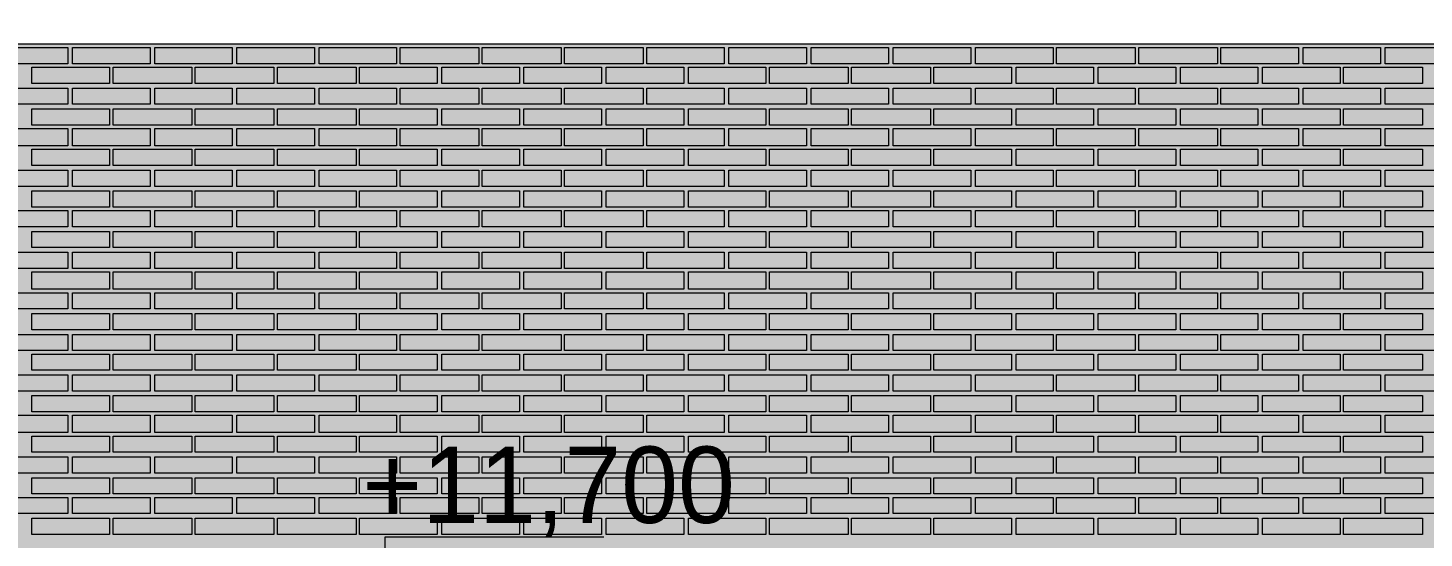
# Model space of a CAD drawing. Header units: millimetres. Extents: x -28928 to 100580, y -22867 to 36490.
# Drawn here: x 71995 to 77097, y 28282 to 30148 of the extents above; entities that cross this region are included whole.
import ezdxf

# ---------------------------------------------------------------- set-up
doc = ezdxf.new("R2010")
doc.units = ezdxf.units.MM
doc.layers.add('PDF _Геометрия', color=7, linetype='Continuous', true_color=0x8f8e8d)
doc.layers.add('PDF _Сплошная заливка', color=7, linetype='Continuous', true_color=0xffffff)
doc.layers.add('PDF _Текст', color=7, linetype='Continuous')

msp = doc.modelspace()

# ---------------------------------------------------------------- hatches: boundary and pattern name
at = {"layer": 'PDF _Сплошная заливка', "true_color": 0xdcd6cf, "transparency": 33554559}
msp.add_hatch(color=254, dxfattribs=at).paths.add_polyline_path([(64868.4, 16343.4), (64868.4, 19592.6), (66268.7, 19592.6), (66268.7, 16343.4), (82239.9, 16343.4), (82239.9, 30089.1), (52662.6, 30089.1), (52662.6, 16343.4), (62173.4, 16343.4), (62173.4, 19592.6), (64271.8, 19592.6), (64271.8, 16343.4)])

# ---------------------------------------------------------------- linework, layer by layer
at = {"layer": 'PDF _Геометрия', "color": 7, "lineweight": 9}
for points in [[(82320.3, 30089.1), (82320.3, 30207.6), (82320.3, 30089.1), (-21934.3, 30089.1), (-21934.3, 30207.6), (82320.3, 30207.6)], [(72839.1, 27986.4), (72014.1, 27986.4), (71189.1, 27986.4), (71168, 27986.4), (71168, 27935.7), (71189.1, 27935.7), (72014.1, 27935.7), (72813.7, 27935.7), (72813.7, 27889.1), (72014.1, 27889.1), (71168, 27889.1), (71168, 27935.7), (72014.1, 27935.7), (72839.1, 27935.7), (72864.5, 27935.7), (72864.5, 27986.4), (72839.1, 27986.4), (72995.7, 27986.4), (73300.3, 27986.4), (73300.3, 28286.8), (74099.9, 28286.8)]]:
    msp.add_lwpolyline(points, dxfattribs=at)
at = {"layer": 'PDF _Геометрия', "lineweight": 9}
for points in [[(72141.1, 30076.4), (72141.1, 30017.2), (71857.6, 30017.2), (71857.6, 30076.4)], [(72441.4, 30076.4), (72441.4, 30017.2), (72158, 30017.2), (72158, 30076.4)], [(72741.8, 30076.4), (72741.8, 30017.2), (72458.4, 30017.2), (72458.4, 30076.4)], [(73042.2, 30076.4), (73042.2, 30017.2), (72758.7, 30017.2), (72758.7, 30076.4)], [(73342.6, 30076.4), (73342.6, 30017.2), (73059.1, 30017.2), (73059.1, 30076.4)], [(73643, 30076.4), (73643, 30017.2), (73355.3, 30017.2), (73355.3, 30076.4)], [(73943.4, 30076.4), (73943.4, 30017.2), (73655.7, 30017.2), (73655.7, 30076.4)], [(74243.7, 30076.4), (74243.7, 30017.2), (73956.1, 30017.2), (73956.1, 30076.4)], [(74539.9, 30076.4), (74539.9, 30017.2), (74256.4, 30017.2), (74256.4, 30076.4)], [(74840.3, 30076.4), (74840.3, 30017.2), (74556.8, 30017.2), (74556.8, 30076.4)], [(75140.7, 30076.4), (75140.7, 30017.2), (74857.2, 30017.2), (74857.2, 30076.4)], [(75441.1, 30076.4), (75441.1, 30017.2), (75157.6, 30017.2), (75157.6, 30076.4)], [(75741.4, 30076.4), (75741.4, 30017.2), (75458, 30017.2), (75458, 30076.4)], [(76041.8, 30076.4), (76041.8, 30017.2), (75754.1, 30017.2), (75754.1, 30076.4)], [(76342.2, 30076.4), (76342.2, 30017.2), (76054.5, 30017.2), (76054.5, 30076.4)], [(76638.4, 30076.4), (76638.4, 30017.2), (76354.9, 30017.2), (76354.9, 30076.4)], [(76938.7, 30076.4), (76938.7, 30017.2), (76655.3, 30017.2), (76655.3, 30076.4)], [(77239.1, 30076.4), (77239.1, 30017.2), (76955.7, 30017.2), (76955.7, 30076.4)], [(72293.4, 29945.3), (72149.5, 29945.3), (72009.9, 29945.3), (72009.9, 30004.5), (72149.5, 30004.5), (72293.4, 30004.5)], [(72593.7, 29945.3), (72449.9, 29945.3), (72306.1, 29945.3), (72306.1, 30004.5), (72449.9, 30004.5), (72593.7, 30004.5)], [(72894.1, 29945.3), (72750.3, 29945.3), (72606.4, 29945.3), (72606.4, 30004.5), (72750.3, 30004.5), (72894.1, 30004.5)], [(73194.5, 29945.3), (73050.7, 29945.3), (72906.8, 29945.3), (72906.8, 30004.5), (73050.7, 30004.5), (73194.5, 30004.5)], [(73490.7, 29945.3), (73351.1, 29945.3), (73207.2, 29945.3), (73207.2, 30004.5), (73351.1, 30004.5), (73490.7, 30004.5)], [(73791.1, 29945.3), (73651.4, 29945.3), (73507.6, 29945.3), (73507.6, 30004.5), (73651.4, 30004.5), (73791.1, 30004.5)], [(74091.4, 29945.3), (73947.6, 29945.3), (73808, 29945.3), (73808, 30004.5), (73947.6, 30004.5), (74091.4, 30004.5)], [(74391.8, 29945.3), (74248, 29945.3), (74108.4, 29945.3), (74108.4, 30004.5), (74248, 30004.5), (74391.8, 30004.5)], [(74692.2, 29945.3), (74548.4, 29945.3), (74408.7, 29945.3), (74408.7, 30004.5), (74548.4, 30004.5), (74692.2, 30004.5)], [(74992.6, 29945.3), (74848.7, 29945.3), (74704.9, 29945.3), (74704.9, 30004.5), (74848.7, 30004.5), (74992.6, 30004.5)], [(75293, 29945.3), (75149.1, 29945.3), (75005.3, 29945.3), (75005.3, 30004.5), (75149.1, 30004.5), (75293, 30004.5)], [(75589.1, 29945.3), (75449.5, 29945.3), (75305.7, 29945.3), (75305.7, 30004.5), (75449.5, 30004.5), (75589.1, 30004.5)], [(75889.5, 29945.3), (75749.9, 29945.3), (75606.1, 29945.3), (75606.1, 30004.5), (75749.9, 30004.5), (75889.5, 30004.5)], [(76189.9, 29945.3), (76046.1, 29945.3), (75906.4, 29945.3), (75906.4, 30004.5), (76046.1, 30004.5), (76189.9, 30004.5)], [(76490.3, 29945.3), (76346.4, 29945.3), (76206.8, 29945.3), (76206.8, 30004.5), (76346.4, 30004.5), (76490.3, 30004.5)], [(76790.7, 29945.3), (76646.8, 29945.3), (76507.2, 29945.3), (76507.2, 30004.5), (76646.8, 30004.5), (76790.7, 30004.5)], [(77091.1, 29945.3), (76947.2, 29945.3), (76803.4, 29945.3), (76803.4, 30004.5), (76947.2, 30004.5), (77091.1, 30004.5)], [(72141.1, 29928.4), (72141.1, 29869.1), (71857.6, 29869.1), (71857.6, 29928.4)], [(72441.4, 29928.4), (72441.4, 29869.1), (72158, 29869.1), (72158, 29928.4)], [(72741.8, 29928.4), (72741.8, 29869.1), (72458.4, 29869.1), (72458.4, 29928.4)], [(73042.2, 29928.4), (73042.2, 29869.1), (72758.7, 29869.1), (72758.7, 29928.4)], [(73342.6, 29928.4), (73342.6, 29869.1), (73059.1, 29869.1), (73059.1, 29928.4)], [(73643, 29928.4), (73643, 29869.1), (73355.3, 29869.1), (73355.3, 29928.4)], [(73943.4, 29928.4), (73943.4, 29869.1), (73655.7, 29869.1), (73655.7, 29928.4)], [(74243.7, 29928.4), (74243.7, 29869.1), (73956.1, 29869.1), (73956.1, 29928.4)], [(74539.9, 29928.4), (74539.9, 29869.1), (74256.4, 29869.1), (74256.4, 29928.4)], [(74840.3, 29928.4), (74840.3, 29869.1), (74556.8, 29869.1), (74556.8, 29928.4)], [(75140.7, 29928.4), (75140.7, 29869.1), (74857.2, 29869.1), (74857.2, 29928.4)], [(75441.1, 29928.4), (75441.1, 29869.1), (75157.6, 29869.1), (75157.6, 29928.4)], [(75741.4, 29928.4), (75741.4, 29869.1), (75458, 29869.1), (75458, 29928.4)], [(76041.8, 29928.4), (76041.8, 29869.1), (75754.1, 29869.1), (75754.1, 29928.4)], [(76342.2, 29928.4), (76342.2, 29869.1), (76054.5, 29869.1), (76054.5, 29928.4)], [(76638.4, 29928.4), (76638.4, 29869.1), (76354.9, 29869.1), (76354.9, 29928.4)], [(76938.7, 29928.4), (76938.7, 29869.1), (76655.3, 29869.1), (76655.3, 29928.4)], [(77239.1, 29928.4), (77239.1, 29869.1), (76955.7, 29869.1), (76955.7, 29928.4)], [(72293.4, 29793), (72149.5, 29793), (72009.9, 29793), (72009.9, 29852.2), (72149.5, 29852.2), (72293.4, 29852.2)], [(72593.7, 29793), (72449.9, 29793), (72306.1, 29793), (72306.1, 29852.2), (72449.9, 29852.2), (72593.7, 29852.2)], [(72894.1, 29793), (72750.3, 29793), (72606.4, 29793), (72606.4, 29852.2), (72750.3, 29852.2), (72894.1, 29852.2)], [(73194.5, 29793), (73050.7, 29793), (72906.8, 29793), (72906.8, 29852.2), (73050.7, 29852.2), (73194.5, 29852.2)], [(73490.7, 29793), (73351.1, 29793), (73207.2, 29793), (73207.2, 29852.2), (73351.1, 29852.2), (73490.7, 29852.2)], [(73791.1, 29793), (73651.4, 29793), (73507.6, 29793), (73507.6, 29852.2), (73651.4, 29852.2), (73791.1, 29852.2)], [(74091.4, 29793), (73947.6, 29793), (73808, 29793), (73808, 29852.2), (73947.6, 29852.2), (74091.4, 29852.2)], [(74391.8, 29793), (74248, 29793), (74108.4, 29793), (74108.4, 29852.2), (74248, 29852.2), (74391.8, 29852.2)], [(74692.2, 29793), (74548.4, 29793), (74408.7, 29793), (74408.7, 29852.2), (74548.4, 29852.2), (74692.2, 29852.2)], [(74992.6, 29793), (74848.7, 29793), (74704.9, 29793), (74704.9, 29852.2), (74848.7, 29852.2), (74992.6, 29852.2)], [(75293, 29793), (75149.1, 29793), (75005.3, 29793), (75005.3, 29852.2), (75149.1, 29852.2), (75293, 29852.2)], [(75589.1, 29793), (75449.5, 29793), (75305.7, 29793), (75305.7, 29852.2), (75449.5, 29852.2), (75589.1, 29852.2)], [(75889.5, 29793), (75749.9, 29793), (75606.1, 29793), (75606.1, 29852.2), (75749.9, 29852.2), (75889.5, 29852.2)], [(76189.9, 29793), (76046.1, 29793), (75906.4, 29793), (75906.4, 29852.2), (76046.1, 29852.2), (76189.9, 29852.2)], [(76490.3, 29793), (76346.4, 29793), (76206.8, 29793), (76206.8, 29852.2), (76346.4, 29852.2), (76490.3, 29852.2)], [(76790.7, 29793), (76646.8, 29793), (76507.2, 29793), (76507.2, 29852.2), (76646.8, 29852.2), (76790.7, 29852.2)], [(77091.1, 29793), (76947.2, 29793), (76803.4, 29793), (76803.4, 29852.2), (76947.2, 29852.2), (77091.1, 29852.2)], [(72141.1, 29780.3), (72141.1, 29716.8), (71857.6, 29716.8), (71857.6, 29780.3)], [(72441.4, 29780.3), (72441.4, 29716.8), (72158, 29716.8), (72158, 29780.3)], [(72741.8, 29780.3), (72741.8, 29716.8), (72458.4, 29716.8), (72458.4, 29780.3)], [(73042.2, 29780.3), (73042.2, 29716.8), (72758.7, 29716.8), (72758.7, 29780.3)], [(73342.6, 29780.3), (73342.6, 29716.8), (73059.1, 29716.8), (73059.1, 29780.3)], [(73643, 29780.3), (73643, 29716.8), (73355.3, 29716.8), (73355.3, 29780.3)], [(73943.4, 29780.3), (73943.4, 29716.8), (73655.7, 29716.8), (73655.7, 29780.3)], [(74243.7, 29780.3), (74243.7, 29716.8), (73956.1, 29716.8), (73956.1, 29780.3)], [(74539.9, 29780.3), (74539.9, 29716.8), (74256.4, 29716.8), (74256.4, 29780.3)], [(74840.3, 29780.3), (74840.3, 29716.8), (74556.8, 29716.8), (74556.8, 29780.3)], [(75140.7, 29780.3), (75140.7, 29716.8), (74857.2, 29716.8), (74857.2, 29780.3)], [(75441.1, 29780.3), (75441.1, 29716.8), (75157.6, 29716.8), (75157.6, 29780.3)], [(75741.4, 29780.3), (75741.4, 29716.8), (75458, 29716.8), (75458, 29780.3)], [(76041.8, 29780.3), (76041.8, 29716.8), (75754.1, 29716.8), (75754.1, 29780.3)], [(76342.2, 29780.3), (76342.2, 29716.8), (76054.5, 29716.8), (76054.5, 29780.3)], [(76638.4, 29780.3), (76638.4, 29716.8), (76354.9, 29716.8), (76354.9, 29780.3)], [(76938.7, 29780.3), (76938.7, 29716.8), (76655.3, 29716.8), (76655.3, 29780.3)], [(77239.1, 29780.3), (77239.1, 29716.8), (76955.7, 29716.8), (76955.7, 29780.3)], [(72293.4, 29644.9), (72149.5, 29644.9), (72009.9, 29644.9), (72009.9, 29704.1), (72149.5, 29704.1), (72293.4, 29704.1)], [(72593.7, 29644.9), (72449.9, 29644.9), (72306.1, 29644.9), (72306.1, 29704.1), (72449.9, 29704.1), (72593.7, 29704.1)], [(72894.1, 29644.9), (72750.3, 29644.9), (72606.4, 29644.9), (72606.4, 29704.1), (72750.3, 29704.1), (72894.1, 29704.1)], [(73194.5, 29644.9), (73050.7, 29644.9), (72906.8, 29644.9), (72906.8, 29704.1), (73050.7, 29704.1), (73194.5, 29704.1)], [(73490.7, 29644.9), (73351.1, 29644.9), (73207.2, 29644.9), (73207.2, 29704.1), (73351.1, 29704.1), (73490.7, 29704.1)], [(73791.1, 29644.9), (73651.4, 29644.9), (73507.6, 29644.9), (73507.6, 29704.1), (73651.4, 29704.1), (73791.1, 29704.1)], [(74091.4, 29644.9), (73947.6, 29644.9), (73808, 29644.9), (73808, 29704.1), (73947.6, 29704.1), (74091.4, 29704.1)], [(74391.8, 29644.9), (74248, 29644.9), (74108.4, 29644.9), (74108.4, 29704.1), (74248, 29704.1), (74391.8, 29704.1)], [(74692.2, 29644.9), (74548.4, 29644.9), (74408.7, 29644.9), (74408.7, 29704.1), (74548.4, 29704.1), (74692.2, 29704.1)], [(74992.6, 29644.9), (74848.7, 29644.9), (74704.9, 29644.9), (74704.9, 29704.1), (74848.7, 29704.1), (74992.6, 29704.1)], [(75293, 29644.9), (75149.1, 29644.9), (75005.3, 29644.9), (75005.3, 29704.1), (75149.1, 29704.1), (75293, 29704.1)], [(75589.1, 29644.9), (75449.5, 29644.9), (75305.7, 29644.9), (75305.7, 29704.1), (75449.5, 29704.1), (75589.1, 29704.1)], [(75889.5, 29644.9), (75749.9, 29644.9), (75606.1, 29644.9), (75606.1, 29704.1), (75749.9, 29704.1), (75889.5, 29704.1)], [(76189.9, 29644.9), (76046.1, 29644.9), (75906.4, 29644.9), (75906.4, 29704.1), (76046.1, 29704.1), (76189.9, 29704.1)], [(76490.3, 29644.9), (76346.4, 29644.9), (76206.8, 29644.9), (76206.8, 29704.1), (76346.4, 29704.1), (76490.3, 29704.1)], [(76790.7, 29644.9), (76646.8, 29644.9), (76507.2, 29644.9), (76507.2, 29704.1), (76646.8, 29704.1), (76790.7, 29704.1)], [(77091.1, 29644.9), (76947.2, 29644.9), (76803.4, 29644.9), (76803.4, 29704.1), (76947.2, 29704.1), (77091.1, 29704.1)], [(72141.1, 29628), (72141.1, 29568.7), (71857.6, 29568.7), (71857.6, 29628)], [(72441.4, 29628), (72441.4, 29568.7), (72158, 29568.7), (72158, 29628)], [(72741.8, 29628), (72741.8, 29568.7), (72458.4, 29568.7), (72458.4, 29628)], [(73042.2, 29628), (73042.2, 29568.7), (72758.7, 29568.7), (72758.7, 29628)], [(73342.6, 29628), (73342.6, 29568.7), (73059.1, 29568.7), (73059.1, 29628)], [(73643, 29628), (73643, 29568.7), (73355.3, 29568.7), (73355.3, 29628)], [(73943.4, 29628), (73943.4, 29568.7), (73655.7, 29568.7), (73655.7, 29628)], [(74243.7, 29628), (74243.7, 29568.7), (73956.1, 29568.7), (73956.1, 29628)], [(74539.9, 29628), (74539.9, 29568.7), (74256.4, 29568.7), (74256.4, 29628)], [(74840.3, 29628), (74840.3, 29568.7), (74556.8, 29568.7), (74556.8, 29628)], [(75140.7, 29628), (75140.7, 29568.7), (74857.2, 29568.7), (74857.2, 29628)], [(75441.1, 29628), (75441.1, 29568.7), (75157.6, 29568.7), (75157.6, 29628)], [(75741.4, 29628), (75741.4, 29568.7), (75458, 29568.7), (75458, 29628)], [(76041.8, 29628), (76041.8, 29568.7), (75754.1, 29568.7), (75754.1, 29628)], [(76342.2, 29628), (76342.2, 29568.7), (76054.5, 29568.7), (76054.5, 29628)], [(76638.4, 29628), (76638.4, 29568.7), (76354.9, 29568.7), (76354.9, 29628)], [(76938.7, 29628), (76938.7, 29568.7), (76655.3, 29568.7), (76655.3, 29628)], [(77239.1, 29628), (77239.1, 29568.7), (76955.7, 29568.7), (76955.7, 29628)], [(72293.4, 29492.6), (72149.5, 29492.6), (72009.9, 29492.6), (72009.9, 29551.8), (72149.5, 29551.8), (72293.4, 29551.8)], [(72593.7, 29492.6), (72449.9, 29492.6), (72306.1, 29492.6), (72306.1, 29551.8), (72449.9, 29551.8), (72593.7, 29551.8)], [(72894.1, 29492.6), (72750.3, 29492.6), (72606.4, 29492.6), (72606.4, 29551.8), (72750.3, 29551.8), (72894.1, 29551.8)], [(73194.5, 29492.6), (73050.7, 29492.6), (72906.8, 29492.6), (72906.8, 29551.8), (73050.7, 29551.8), (73194.5, 29551.8)], [(73490.7, 29492.6), (73351.1, 29492.6), (73207.2, 29492.6), (73207.2, 29551.8), (73351.1, 29551.8), (73490.7, 29551.8)], [(73791.1, 29492.6), (73651.4, 29492.6), (73507.6, 29492.6), (73507.6, 29551.8), (73651.4, 29551.8), (73791.1, 29551.8)], [(74091.4, 29492.6), (73947.6, 29492.6), (73808, 29492.6), (73808, 29551.8), (73947.6, 29551.8), (74091.4, 29551.8)], [(74391.8, 29492.6), (74248, 29492.6), (74108.4, 29492.6), (74108.4, 29551.8), (74248, 29551.8), (74391.8, 29551.8)], [(74692.2, 29492.6), (74548.4, 29492.6), (74408.7, 29492.6), (74408.7, 29551.8), (74548.4, 29551.8), (74692.2, 29551.8)], [(74992.6, 29492.6), (74848.7, 29492.6), (74704.9, 29492.6), (74704.9, 29551.8), (74848.7, 29551.8), (74992.6, 29551.8)], [(75293, 29492.6), (75149.1, 29492.6), (75005.3, 29492.6), (75005.3, 29551.8), (75149.1, 29551.8), (75293, 29551.8)], [(75589.1, 29492.6), (75449.5, 29492.6), (75305.7, 29492.6), (75305.7, 29551.8), (75449.5, 29551.8), (75589.1, 29551.8)], [(75889.5, 29492.6), (75749.9, 29492.6), (75606.1, 29492.6), (75606.1, 29551.8), (75749.9, 29551.8), (75889.5, 29551.8)], [(76189.9, 29492.6), (76046.1, 29492.6), (75906.4, 29492.6), (75906.4, 29551.8), (76046.1, 29551.8), (76189.9, 29551.8)], [(76490.3, 29492.6), (76346.4, 29492.6), (76206.8, 29492.6), (76206.8, 29551.8), (76346.4, 29551.8), (76490.3, 29551.8)], [(76790.7, 29492.6), (76646.8, 29492.6), (76507.2, 29492.6), (76507.2, 29551.8), (76646.8, 29551.8), (76790.7, 29551.8)], [(77091.1, 29492.6), (76947.2, 29492.6), (76803.4, 29492.6), (76803.4, 29551.8), (76947.2, 29551.8), (77091.1, 29551.8)], [(72141.1, 29479.9), (72141.1, 29420.7), (71857.6, 29420.7), (71857.6, 29479.9)], [(72441.4, 29479.9), (72441.4, 29420.7), (72158, 29420.7), (72158, 29479.9)], [(72741.8, 29479.9), (72741.8, 29420.7), (72458.4, 29420.7), (72458.4, 29479.9)], [(73042.2, 29479.9), (73042.2, 29420.7), (72758.7, 29420.7), (72758.7, 29479.9)], [(73342.6, 29479.9), (73342.6, 29420.7), (73059.1, 29420.7), (73059.1, 29479.9)], [(73643, 29479.9), (73643, 29420.7), (73355.3, 29420.7), (73355.3, 29479.9)], [(73943.4, 29479.9), (73943.4, 29420.7), (73655.7, 29420.7), (73655.7, 29479.9)], [(74243.7, 29479.9), (74243.7, 29420.7), (73956.1, 29420.7), (73956.1, 29479.9)], [(74539.9, 29479.9), (74539.9, 29420.7), (74256.4, 29420.7), (74256.4, 29479.9)], [(74840.3, 29479.9), (74840.3, 29420.7), (74556.8, 29420.7), (74556.8, 29479.9)], [(75140.7, 29479.9), (75140.7, 29420.7), (74857.2, 29420.7), (74857.2, 29479.9)], [(75441.1, 29479.9), (75441.1, 29420.7), (75157.6, 29420.7), (75157.6, 29479.9)], [(75741.4, 29479.9), (75741.4, 29420.7), (75458, 29420.7), (75458, 29479.9)], [(76041.8, 29479.9), (76041.8, 29420.7), (75754.1, 29420.7), (75754.1, 29479.9)], [(76342.2, 29479.9), (76342.2, 29420.7), (76054.5, 29420.7), (76054.5, 29479.9)], [(76638.4, 29479.9), (76638.4, 29420.7), (76354.9, 29420.7), (76354.9, 29479.9)], [(76938.7, 29479.9), (76938.7, 29420.7), (76655.3, 29420.7), (76655.3, 29479.9)], [(77239.1, 29479.9), (77239.1, 29420.7), (76955.7, 29420.7), (76955.7, 29479.9)], [(72293.4, 29344.5), (72149.5, 29344.5), (72009.9, 29344.5), (72009.9, 29403.7), (72149.5, 29403.7), (72293.4, 29403.7)], [(72593.7, 29344.5), (72449.9, 29344.5), (72306.1, 29344.5), (72306.1, 29403.7), (72449.9, 29403.7), (72593.7, 29403.7)], [(72894.1, 29344.5), (72750.3, 29344.5), (72606.4, 29344.5), (72606.4, 29403.7), (72750.3, 29403.7), (72894.1, 29403.7)], [(73194.5, 29344.5), (73050.7, 29344.5), (72906.8, 29344.5), (72906.8, 29403.7), (73050.7, 29403.7), (73194.5, 29403.7)], [(73490.7, 29344.5), (73351.1, 29344.5), (73207.2, 29344.5), (73207.2, 29403.7), (73351.1, 29403.7), (73490.7, 29403.7)], [(73791.1, 29344.5), (73651.4, 29344.5), (73507.6, 29344.5), (73507.6, 29403.7), (73651.4, 29403.7), (73791.1, 29403.7)], [(74091.4, 29344.5), (73947.6, 29344.5), (73808, 29344.5), (73808, 29403.7), (73947.6, 29403.7), (74091.4, 29403.7)], [(74391.8, 29344.5), (74248, 29344.5), (74108.4, 29344.5), (74108.4, 29403.7), (74248, 29403.7), (74391.8, 29403.7)], [(74692.2, 29344.5), (74548.4, 29344.5), (74408.7, 29344.5), (74408.7, 29403.7), (74548.4, 29403.7), (74692.2, 29403.7)], [(74992.6, 29344.5), (74848.7, 29344.5), (74704.9, 29344.5), (74704.9, 29403.7), (74848.7, 29403.7), (74992.6, 29403.7)], [(75293, 29344.5), (75149.1, 29344.5), (75005.3, 29344.5), (75005.3, 29403.7), (75149.1, 29403.7), (75293, 29403.7)], [(75589.1, 29344.5), (75449.5, 29344.5), (75305.7, 29344.5), (75305.7, 29403.7), (75449.5, 29403.7), (75589.1, 29403.7)], [(75889.5, 29344.5), (75749.9, 29344.5), (75606.1, 29344.5), (75606.1, 29403.7), (75749.9, 29403.7), (75889.5, 29403.7)], [(76189.9, 29344.5), (76046.1, 29344.5), (75906.4, 29344.5), (75906.4, 29403.7), (76046.1, 29403.7), (76189.9, 29403.7)], [(76490.3, 29344.5), (76346.4, 29344.5), (76206.8, 29344.5), (76206.8, 29403.7), (76346.4, 29403.7), (76490.3, 29403.7)], [(76790.7, 29344.5), (76646.8, 29344.5), (76507.2, 29344.5), (76507.2, 29403.7), (76646.8, 29403.7), (76790.7, 29403.7)], [(77091.1, 29344.5), (76947.2, 29344.5), (76803.4, 29344.5), (76803.4, 29403.7), (76947.2, 29403.7), (77091.1, 29403.7)], [(72141.1, 29327.6), (72141.1, 29268.4), (71857.6, 29268.4), (71857.6, 29327.6)], [(72441.4, 29327.6), (72441.4, 29268.4), (72158, 29268.4), (72158, 29327.6)], [(72741.8, 29327.6), (72741.8, 29268.4), (72458.4, 29268.4), (72458.4, 29327.6)], [(73042.2, 29327.6), (73042.2, 29268.4), (72758.7, 29268.4), (72758.7, 29327.6)], [(73342.6, 29327.6), (73342.6, 29268.4), (73059.1, 29268.4), (73059.1, 29327.6)], [(73643, 29327.6), (73643, 29268.4), (73355.3, 29268.4), (73355.3, 29327.6)], [(73943.4, 29327.6), (73943.4, 29268.4), (73655.7, 29268.4), (73655.7, 29327.6)], [(74243.7, 29327.6), (74243.7, 29268.4), (73956.1, 29268.4), (73956.1, 29327.6)], [(74539.9, 29327.6), (74539.9, 29268.4), (74256.4, 29268.4), (74256.4, 29327.6)], [(74840.3, 29327.6), (74840.3, 29268.4), (74556.8, 29268.4), (74556.8, 29327.6)], [(75140.7, 29327.6), (75140.7, 29268.4), (74857.2, 29268.4), (74857.2, 29327.6)], [(75441.1, 29327.6), (75441.1, 29268.4), (75157.6, 29268.4), (75157.6, 29327.6)], [(75741.4, 29327.6), (75741.4, 29268.4), (75458, 29268.4), (75458, 29327.6)], [(76041.8, 29327.6), (76041.8, 29268.4), (75754.1, 29268.4), (75754.1, 29327.6)], [(76342.2, 29327.6), (76342.2, 29268.4), (76054.5, 29268.4), (76054.5, 29327.6)], [(76638.4, 29327.6), (76638.4, 29268.4), (76354.9, 29268.4), (76354.9, 29327.6)], [(76938.7, 29327.6), (76938.7, 29268.4), (76655.3, 29268.4), (76655.3, 29327.6)], [(77239.1, 29327.6), (77239.1, 29268.4), (76955.7, 29268.4), (76955.7, 29327.6)], [(72293.4, 29192.2), (72149.5, 29192.2), (72009.9, 29192.2), (72009.9, 29255.7), (72149.5, 29255.7), (72293.4, 29255.7)], [(72593.7, 29192.2), (72449.9, 29192.2), (72306.1, 29192.2), (72306.1, 29255.7), (72449.9, 29255.7), (72593.7, 29255.7)], [(72894.1, 29192.2), (72750.3, 29192.2), (72606.4, 29192.2), (72606.4, 29255.7), (72750.3, 29255.7), (72894.1, 29255.7)], [(73194.5, 29192.2), (73050.7, 29192.2), (72906.8, 29192.2), (72906.8, 29255.7), (73050.7, 29255.7), (73194.5, 29255.7)], [(73490.7, 29192.2), (73351.1, 29192.2), (73207.2, 29192.2), (73207.2, 29255.7), (73351.1, 29255.7), (73490.7, 29255.7)], [(73791.1, 29192.2), (73651.4, 29192.2), (73507.6, 29192.2), (73507.6, 29255.7), (73651.4, 29255.7), (73791.1, 29255.7)], [(74091.4, 29192.2), (73947.6, 29192.2), (73808, 29192.2), (73808, 29255.7), (73947.6, 29255.7), (74091.4, 29255.7)], [(74391.8, 29192.2), (74248, 29192.2), (74108.4, 29192.2), (74108.4, 29255.7), (74248, 29255.7), (74391.8, 29255.7)], [(74692.2, 29192.2), (74548.4, 29192.2), (74408.7, 29192.2), (74408.7, 29255.7), (74548.4, 29255.7), (74692.2, 29255.7)], [(74992.6, 29192.2), (74848.7, 29192.2), (74704.9, 29192.2), (74704.9, 29255.7), (74848.7, 29255.7), (74992.6, 29255.7)], [(75293, 29192.2), (75149.1, 29192.2), (75005.3, 29192.2), (75005.3, 29255.7), (75149.1, 29255.7), (75293, 29255.7)], [(75589.1, 29192.2), (75449.5, 29192.2), (75305.7, 29192.2), (75305.7, 29255.7), (75449.5, 29255.7), (75589.1, 29255.7)], [(75889.5, 29192.2), (75749.9, 29192.2), (75606.1, 29192.2), (75606.1, 29255.7), (75749.9, 29255.7), (75889.5, 29255.7)], [(76189.9, 29192.2), (76046.1, 29192.2), (75906.4, 29192.2), (75906.4, 29255.7), (76046.1, 29255.7), (76189.9, 29255.7)], [(76490.3, 29192.2), (76346.4, 29192.2), (76206.8, 29192.2), (76206.8, 29255.7), (76346.4, 29255.7), (76490.3, 29255.7)], [(76790.7, 29192.2), (76646.8, 29192.2), (76507.2, 29192.2), (76507.2, 29255.7), (76646.8, 29255.7), (76790.7, 29255.7)], [(77091.1, 29192.2), (76947.2, 29192.2), (76803.4, 29192.2), (76803.4, 29255.7), (76947.2, 29255.7), (77091.1, 29255.7)], [(72141.1, 29179.5), (72141.1, 29120.3), (71857.6, 29120.3), (71857.6, 29179.5)], [(72441.4, 29179.5), (72441.4, 29120.3), (72158, 29120.3), (72158, 29179.5)], [(72741.8, 29179.5), (72741.8, 29120.3), (72458.4, 29120.3), (72458.4, 29179.5)], [(73042.2, 29179.5), (73042.2, 29120.3), (72758.7, 29120.3), (72758.7, 29179.5)], [(73342.6, 29179.5), (73342.6, 29120.3), (73059.1, 29120.3), (73059.1, 29179.5)], [(73643, 29179.5), (73643, 29120.3), (73355.3, 29120.3), (73355.3, 29179.5)], [(73943.4, 29179.5), (73943.4, 29120.3), (73655.7, 29120.3), (73655.7, 29179.5)], [(74243.7, 29179.5), (74243.7, 29120.3), (73956.1, 29120.3), (73956.1, 29179.5)], [(74539.9, 29179.5), (74539.9, 29120.3), (74256.4, 29120.3), (74256.4, 29179.5)], [(74840.3, 29179.5), (74840.3, 29120.3), (74556.8, 29120.3), (74556.8, 29179.5)], [(75140.7, 29179.5), (75140.7, 29120.3), (74857.2, 29120.3), (74857.2, 29179.5)], [(75441.1, 29179.5), (75441.1, 29120.3), (75157.6, 29120.3), (75157.6, 29179.5)], [(75741.4, 29179.5), (75741.4, 29120.3), (75458, 29120.3), (75458, 29179.5)], [(76041.8, 29179.5), (76041.8, 29120.3), (75754.1, 29120.3), (75754.1, 29179.5)], [(76342.2, 29179.5), (76342.2, 29120.3), (76054.5, 29120.3), (76054.5, 29179.5)], [(76638.4, 29179.5), (76638.4, 29120.3), (76354.9, 29120.3), (76354.9, 29179.5)], [(76938.7, 29179.5), (76938.7, 29120.3), (76655.3, 29120.3), (76655.3, 29179.5)], [(77239.1, 29179.5), (77239.1, 29120.3), (76955.7, 29120.3), (76955.7, 29179.5)], [(72293.4, 29044.1), (72149.5, 29044.1), (72009.9, 29044.1), (72009.9, 29103.4), (72149.5, 29103.4), (72293.4, 29103.4)], [(72593.7, 29044.1), (72449.9, 29044.1), (72306.1, 29044.1), (72306.1, 29103.4), (72449.9, 29103.4), (72593.7, 29103.4)], [(72894.1, 29044.1), (72750.3, 29044.1), (72606.4, 29044.1), (72606.4, 29103.4), (72750.3, 29103.4), (72894.1, 29103.4)], [(73194.5, 29044.1), (73050.7, 29044.1), (72906.8, 29044.1), (72906.8, 29103.4), (73050.7, 29103.4), (73194.5, 29103.4)], [(73490.7, 29044.1), (73351.1, 29044.1), (73207.2, 29044.1), (73207.2, 29103.4), (73351.1, 29103.4), (73490.7, 29103.4)], [(73791.1, 29044.1), (73651.4, 29044.1), (73507.6, 29044.1), (73507.6, 29103.4), (73651.4, 29103.4), (73791.1, 29103.4)], [(74091.4, 29044.1), (73947.6, 29044.1), (73808, 29044.1), (73808, 29103.4), (73947.6, 29103.4), (74091.4, 29103.4)], [(74391.8, 29044.1), (74248, 29044.1), (74108.4, 29044.1), (74108.4, 29103.4), (74248, 29103.4), (74391.8, 29103.4)], [(74692.2, 29044.1), (74548.4, 29044.1), (74408.7, 29044.1), (74408.7, 29103.4), (74548.4, 29103.4), (74692.2, 29103.4)], [(74992.6, 29044.1), (74848.7, 29044.1), (74704.9, 29044.1), (74704.9, 29103.4), (74848.7, 29103.4), (74992.6, 29103.4)], [(75293, 29044.1), (75149.1, 29044.1), (75005.3, 29044.1), (75005.3, 29103.4), (75149.1, 29103.4), (75293, 29103.4)], [(75589.1, 29044.1), (75449.5, 29044.1), (75305.7, 29044.1), (75305.7, 29103.4), (75449.5, 29103.4), (75589.1, 29103.4)], [(75889.5, 29044.1), (75749.9, 29044.1), (75606.1, 29044.1), (75606.1, 29103.4), (75749.9, 29103.4), (75889.5, 29103.4)], [(76189.9, 29044.1), (76046.1, 29044.1), (75906.4, 29044.1), (75906.4, 29103.4), (76046.1, 29103.4), (76189.9, 29103.4)], [(76490.3, 29044.1), (76346.4, 29044.1), (76206.8, 29044.1), (76206.8, 29103.4), (76346.4, 29103.4), (76490.3, 29103.4)], [(76790.7, 29044.1), (76646.8, 29044.1), (76507.2, 29044.1), (76507.2, 29103.4), (76646.8, 29103.4), (76790.7, 29103.4)], [(77091.1, 29044.1), (76947.2, 29044.1), (76803.4, 29044.1), (76803.4, 29103.4), (76947.2, 29103.4), (77091.1, 29103.4)], [(72141.1, 29027.2), (72141.1, 28968), (71857.6, 28968), (71857.6, 29027.2)], [(72441.4, 29027.2), (72441.4, 28968), (72158, 28968), (72158, 29027.2)], [(72741.8, 29027.2), (72741.8, 28968), (72458.4, 28968), (72458.4, 29027.2)], [(73042.2, 29027.2), (73042.2, 28968), (72758.7, 28968), (72758.7, 29027.2)], [(73342.6, 29027.2), (73342.6, 28968), (73059.1, 28968), (73059.1, 29027.2)], [(73643, 29027.2), (73643, 28968), (73355.3, 28968), (73355.3, 29027.2)], [(73943.4, 29027.2), (73943.4, 28968), (73655.7, 28968), (73655.7, 29027.2)], [(74243.7, 29027.2), (74243.7, 28968), (73956.1, 28968), (73956.1, 29027.2)], [(74539.9, 29027.2), (74539.9, 28968), (74256.4, 28968), (74256.4, 29027.2)], [(74840.3, 29027.2), (74840.3, 28968), (74556.8, 28968), (74556.8, 29027.2)], [(75140.7, 29027.2), (75140.7, 28968), (74857.2, 28968), (74857.2, 29027.2)], [(75441.1, 29027.2), (75441.1, 28968), (75157.6, 28968), (75157.6, 29027.2)], [(75741.4, 29027.2), (75741.4, 28968), (75458, 28968), (75458, 29027.2)], [(76041.8, 29027.2), (76041.8, 28968), (75754.1, 28968), (75754.1, 29027.2)], [(76342.2, 29027.2), (76342.2, 28968), (76054.5, 28968), (76054.5, 29027.2)], [(76638.4, 29027.2), (76638.4, 28968), (76354.9, 28968), (76354.9, 29027.2)], [(76938.7, 29027.2), (76938.7, 28968), (76655.3, 28968), (76655.3, 29027.2)], [(77239.1, 29027.2), (77239.1, 28968), (76955.7, 28968), (76955.7, 29027.2)], [(72293.4, 28896), (72149.5, 28896), (72009.9, 28896), (72009.9, 28955.3), (72149.5, 28955.3), (72293.4, 28955.3)], [(72593.7, 28896), (72449.9, 28896), (72306.1, 28896), (72306.1, 28955.3), (72449.9, 28955.3), (72593.7, 28955.3)], [(72894.1, 28896), (72750.3, 28896), (72606.4, 28896), (72606.4, 28955.3), (72750.3, 28955.3), (72894.1, 28955.3)], [(73194.5, 28896), (73050.7, 28896), (72906.8, 28896), (72906.8, 28955.3), (73050.7, 28955.3), (73194.5, 28955.3)], [(73490.7, 28896), (73351.1, 28896), (73207.2, 28896), (73207.2, 28955.3), (73351.1, 28955.3), (73490.7, 28955.3)], [(73791.1, 28896), (73651.4, 28896), (73507.6, 28896), (73507.6, 28955.3), (73651.4, 28955.3), (73791.1, 28955.3)], [(74091.4, 28896), (73947.6, 28896), (73808, 28896), (73808, 28955.3), (73947.6, 28955.3), (74091.4, 28955.3)], [(74391.8, 28896), (74248, 28896), (74108.4, 28896), (74108.4, 28955.3), (74248, 28955.3), (74391.8, 28955.3)], [(74692.2, 28896), (74548.4, 28896), (74408.7, 28896), (74408.7, 28955.3), (74548.4, 28955.3), (74692.2, 28955.3)], [(74992.6, 28896), (74848.7, 28896), (74704.9, 28896), (74704.9, 28955.3), (74848.7, 28955.3), (74992.6, 28955.3)], [(75293, 28896), (75149.1, 28896), (75005.3, 28896), (75005.3, 28955.3), (75149.1, 28955.3), (75293, 28955.3)], [(75589.1, 28896), (75449.5, 28896), (75305.7, 28896), (75305.7, 28955.3), (75449.5, 28955.3), (75589.1, 28955.3)], [(75889.5, 28896), (75749.9, 28896), (75606.1, 28896), (75606.1, 28955.3), (75749.9, 28955.3), (75889.5, 28955.3)], [(76189.9, 28896), (76046.1, 28896), (75906.4, 28896), (75906.4, 28955.3), (76046.1, 28955.3), (76189.9, 28955.3)], [(76490.3, 28896), (76346.4, 28896), (76206.8, 28896), (76206.8, 28955.3), (76346.4, 28955.3), (76490.3, 28955.3)], [(76790.7, 28896), (76646.8, 28896), (76507.2, 28896), (76507.2, 28955.3), (76646.8, 28955.3), (76790.7, 28955.3)], [(77091.1, 28896), (76947.2, 28896), (76803.4, 28896), (76803.4, 28955.3), (76947.2, 28955.3), (77091.1, 28955.3)], [(72141.1, 28879.1), (72141.1, 28819.9), (71857.6, 28819.9), (71857.6, 28879.1)], [(72441.4, 28879.1), (72441.4, 28819.9), (72158, 28819.9), (72158, 28879.1)], [(72741.8, 28879.1), (72741.8, 28819.9), (72458.4, 28819.9), (72458.4, 28879.1)], [(73042.2, 28879.1), (73042.2, 28819.9), (72758.7, 28819.9), (72758.7, 28879.1)], [(73342.6, 28879.1), (73342.6, 28819.9), (73059.1, 28819.9), (73059.1, 28879.1)], [(73643, 28879.1), (73643, 28819.9), (73355.3, 28819.9), (73355.3, 28879.1)], [(73943.4, 28879.1), (73943.4, 28819.9), (73655.7, 28819.9), (73655.7, 28879.1)], [(74243.7, 28879.1), (74243.7, 28819.9), (73956.1, 28819.9), (73956.1, 28879.1)], [(74539.9, 28879.1), (74539.9, 28819.9), (74256.4, 28819.9), (74256.4, 28879.1)], [(74840.3, 28879.1), (74840.3, 28819.9), (74556.8, 28819.9), (74556.8, 28879.1)], [(75140.7, 28879.1), (75140.7, 28819.9), (74857.2, 28819.9), (74857.2, 28879.1)], [(75441.1, 28879.1), (75441.1, 28819.9), (75157.6, 28819.9), (75157.6, 28879.1)], [(75741.4, 28879.1), (75741.4, 28819.9), (75458, 28819.9), (75458, 28879.1)], [(76041.8, 28879.1), (76041.8, 28819.9), (75754.1, 28819.9), (75754.1, 28879.1)], [(76342.2, 28879.1), (76342.2, 28819.9), (76054.5, 28819.9), (76054.5, 28879.1)], [(76638.4, 28879.1), (76638.4, 28819.9), (76354.9, 28819.9), (76354.9, 28879.1)], [(76938.7, 28879.1), (76938.7, 28819.9), (76655.3, 28819.9), (76655.3, 28879.1)], [(77239.1, 28879.1), (77239.1, 28819.9), (76955.7, 28819.9), (76955.7, 28879.1)], [(72293.4, 28743.7), (72149.5, 28743.7), (72009.9, 28743.7), (72009.9, 28803), (72149.5, 28803), (72293.4, 28803)], [(72593.7, 28743.7), (72449.9, 28743.7), (72306.1, 28743.7), (72306.1, 28803), (72449.9, 28803), (72593.7, 28803)], [(72894.1, 28743.7), (72750.3, 28743.7), (72606.4, 28743.7), (72606.4, 28803), (72750.3, 28803), (72894.1, 28803)], [(73194.5, 28743.7), (73050.7, 28743.7), (72906.8, 28743.7), (72906.8, 28803), (73050.7, 28803), (73194.5, 28803)], [(73490.7, 28743.7), (73351.1, 28743.7), (73207.2, 28743.7), (73207.2, 28803), (73351.1, 28803), (73490.7, 28803)], [(73791.1, 28743.7), (73651.4, 28743.7), (73507.6, 28743.7), (73507.6, 28803), (73651.4, 28803), (73791.1, 28803)], [(74091.4, 28743.7), (73947.6, 28743.7), (73808, 28743.7), (73808, 28803), (73947.6, 28803), (74091.4, 28803)], [(74391.8, 28743.7), (74248, 28743.7), (74108.4, 28743.7), (74108.4, 28803), (74248, 28803), (74391.8, 28803)], [(74692.2, 28743.7), (74548.4, 28743.7), (74408.7, 28743.7), (74408.7, 28803), (74548.4, 28803), (74692.2, 28803)], [(74992.6, 28743.7), (74848.7, 28743.7), (74704.9, 28743.7), (74704.9, 28803), (74848.7, 28803), (74992.6, 28803)], [(75293, 28743.7), (75149.1, 28743.7), (75005.3, 28743.7), (75005.3, 28803), (75149.1, 28803), (75293, 28803)], [(75589.1, 28743.7), (75449.5, 28743.7), (75305.7, 28743.7), (75305.7, 28803), (75449.5, 28803), (75589.1, 28803)], [(75889.5, 28743.7), (75749.9, 28743.7), (75606.1, 28743.7), (75606.1, 28803), (75749.9, 28803), (75889.5, 28803)], [(76189.9, 28743.7), (76046.1, 28743.7), (75906.4, 28743.7), (75906.4, 28803), (76046.1, 28803), (76189.9, 28803)], [(76490.3, 28743.7), (76346.4, 28743.7), (76206.8, 28743.7), (76206.8, 28803), (76346.4, 28803), (76490.3, 28803)], [(76790.7, 28743.7), (76646.8, 28743.7), (76507.2, 28743.7), (76507.2, 28803), (76646.8, 28803), (76790.7, 28803)], [(77091.1, 28743.7), (76947.2, 28743.7), (76803.4, 28743.7), (76803.4, 28803), (76947.2, 28803), (77091.1, 28803)], [(72141.1, 28731), (72141.1, 28667.6), (71857.6, 28667.6), (71857.6, 28731)], [(72441.4, 28731), (72441.4, 28667.6), (72158, 28667.6), (72158, 28731)], [(72741.8, 28731), (72741.8, 28667.6), (72458.4, 28667.6), (72458.4, 28731)], [(73042.2, 28731), (73042.2, 28667.6), (72758.7, 28667.6), (72758.7, 28731)], [(73342.6, 28731), (73342.6, 28667.6), (73059.1, 28667.6), (73059.1, 28731)], [(73643, 28731), (73643, 28667.6), (73355.3, 28667.6), (73355.3, 28731)], [(73943.4, 28731), (73943.4, 28667.6), (73655.7, 28667.6), (73655.7, 28731)], [(74243.7, 28731), (74243.7, 28667.6), (73956.1, 28667.6), (73956.1, 28731)], [(74539.9, 28731), (74539.9, 28667.6), (74256.4, 28667.6), (74256.4, 28731)], [(74840.3, 28731), (74840.3, 28667.6), (74556.8, 28667.6), (74556.8, 28731)], [(75140.7, 28731), (75140.7, 28667.6), (74857.2, 28667.6), (74857.2, 28731)], [(75441.1, 28731), (75441.1, 28667.6), (75157.6, 28667.6), (75157.6, 28731)], [(75741.4, 28731), (75741.4, 28667.6), (75458, 28667.6), (75458, 28731)], [(76041.8, 28731), (76041.8, 28667.6), (75754.1, 28667.6), (75754.1, 28731)], [(76342.2, 28731), (76342.2, 28667.6), (76054.5, 28667.6), (76054.5, 28731)], [(76638.4, 28731), (76638.4, 28667.6), (76354.9, 28667.6), (76354.9, 28731)], [(76938.7, 28731), (76938.7, 28667.6), (76655.3, 28667.6), (76655.3, 28731)], [(77239.1, 28731), (77239.1, 28667.6), (76955.7, 28667.6), (76955.7, 28731)], [(72293.4, 28595.7), (72149.5, 28595.7), (72009.9, 28595.7), (72009.9, 28654.9), (72149.5, 28654.9), (72293.4, 28654.9)], [(72593.7, 28595.7), (72449.9, 28595.7), (72306.1, 28595.7), (72306.1, 28654.9), (72449.9, 28654.9), (72593.7, 28654.9)], [(72894.1, 28595.7), (72750.3, 28595.7), (72606.4, 28595.7), (72606.4, 28654.9), (72750.3, 28654.9), (72894.1, 28654.9)], [(73194.5, 28595.7), (73050.7, 28595.7), (72906.8, 28595.7), (72906.8, 28654.9), (73050.7, 28654.9), (73194.5, 28654.9)], [(73490.7, 28595.7), (73351.1, 28595.7), (73207.2, 28595.7), (73207.2, 28654.9), (73351.1, 28654.9), (73490.7, 28654.9)], [(73791.1, 28595.7), (73651.4, 28595.7), (73507.6, 28595.7), (73507.6, 28654.9), (73651.4, 28654.9), (73791.1, 28654.9)], [(74091.4, 28595.7), (73947.6, 28595.7), (73808, 28595.7), (73808, 28654.9), (73947.6, 28654.9), (74091.4, 28654.9)], [(74391.8, 28595.7), (74248, 28595.7), (74108.4, 28595.7), (74108.4, 28654.9), (74248, 28654.9), (74391.8, 28654.9)], [(74692.2, 28595.7), (74548.4, 28595.7), (74408.7, 28595.7), (74408.7, 28654.9), (74548.4, 28654.9), (74692.2, 28654.9)], [(74992.6, 28595.7), (74848.7, 28595.7), (74704.9, 28595.7), (74704.9, 28654.9), (74848.7, 28654.9), (74992.6, 28654.9)], [(75293, 28595.7), (75149.1, 28595.7), (75005.3, 28595.7), (75005.3, 28654.9), (75149.1, 28654.9), (75293, 28654.9)], [(75589.1, 28595.7), (75449.5, 28595.7), (75305.7, 28595.7), (75305.7, 28654.9), (75449.5, 28654.9), (75589.1, 28654.9)], [(75889.5, 28595.7), (75749.9, 28595.7), (75606.1, 28595.7), (75606.1, 28654.9), (75749.9, 28654.9), (75889.5, 28654.9)], [(76189.9, 28595.7), (76046.1, 28595.7), (75906.4, 28595.7), (75906.4, 28654.9), (76046.1, 28654.9), (76189.9, 28654.9)], [(76490.3, 28595.7), (76346.4, 28595.7), (76206.8, 28595.7), (76206.8, 28654.9), (76346.4, 28654.9), (76490.3, 28654.9)], [(76790.7, 28595.7), (76646.8, 28595.7), (76507.2, 28595.7), (76507.2, 28654.9), (76646.8, 28654.9), (76790.7, 28654.9)], [(77091.1, 28595.7), (76947.2, 28595.7), (76803.4, 28595.7), (76803.4, 28654.9), (76947.2, 28654.9), (77091.1, 28654.9)], [(72141.1, 28578.7), (72141.1, 28519.5), (71857.6, 28519.5), (71857.6, 28578.7)], [(72441.4, 28578.7), (72441.4, 28519.5), (72158, 28519.5), (72158, 28578.7)], [(72741.8, 28578.7), (72741.8, 28519.5), (72458.4, 28519.5), (72458.4, 28578.7)], [(73042.2, 28578.7), (73042.2, 28519.5), (72758.7, 28519.5), (72758.7, 28578.7)], [(73342.6, 28578.7), (73342.6, 28519.5), (73059.1, 28519.5), (73059.1, 28578.7)], [(73643, 28578.7), (73643, 28519.5), (73355.3, 28519.5), (73355.3, 28578.7)], [(73943.4, 28578.7), (73943.4, 28519.5), (73655.7, 28519.5), (73655.7, 28578.7)], [(74243.7, 28578.7), (74243.7, 28519.5), (73956.1, 28519.5), (73956.1, 28578.7)], [(74539.9, 28578.7), (74539.9, 28519.5), (74256.4, 28519.5), (74256.4, 28578.7)], [(74840.3, 28578.7), (74840.3, 28519.5), (74556.8, 28519.5), (74556.8, 28578.7)], [(75140.7, 28578.7), (75140.7, 28519.5), (74857.2, 28519.5), (74857.2, 28578.7)], [(75441.1, 28578.7), (75441.1, 28519.5), (75157.6, 28519.5), (75157.6, 28578.7)], [(75741.4, 28578.7), (75741.4, 28519.5), (75458, 28519.5), (75458, 28578.7)], [(76041.8, 28578.7), (76041.8, 28519.5), (75754.1, 28519.5), (75754.1, 28578.7)], [(76342.2, 28578.7), (76342.2, 28519.5), (76054.5, 28519.5), (76054.5, 28578.7)], [(76638.4, 28578.7), (76638.4, 28519.5), (76354.9, 28519.5), (76354.9, 28578.7)], [(76938.7, 28578.7), (76938.7, 28519.5), (76655.3, 28519.5), (76655.3, 28578.7)], [(77239.1, 28578.7), (77239.1, 28519.5), (76955.7, 28519.5), (76955.7, 28578.7)], [(72293.4, 28443.4), (72149.5, 28443.4), (72009.9, 28443.4), (72009.9, 28502.6), (72149.5, 28502.6), (72293.4, 28502.6)], [(72593.7, 28443.4), (72449.9, 28443.4), (72306.1, 28443.4), (72306.1, 28502.6), (72449.9, 28502.6), (72593.7, 28502.6)], [(72894.1, 28443.4), (72750.3, 28443.4), (72606.4, 28443.4), (72606.4, 28502.6), (72750.3, 28502.6), (72894.1, 28502.6)], [(73194.5, 28443.4), (73050.7, 28443.4), (72906.8, 28443.4), (72906.8, 28502.6), (73050.7, 28502.6), (73194.5, 28502.6)], [(73490.7, 28443.4), (73351.1, 28443.4), (73207.2, 28443.4), (73207.2, 28502.6), (73351.1, 28502.6), (73490.7, 28502.6)], [(73791.1, 28443.4), (73651.4, 28443.4), (73507.6, 28443.4), (73507.6, 28502.6), (73651.4, 28502.6), (73791.1, 28502.6)], [(74091.4, 28443.4), (73947.6, 28443.4), (73808, 28443.4), (73808, 28502.6), (73947.6, 28502.6), (74091.4, 28502.6)], [(74391.8, 28443.4), (74248, 28443.4), (74108.4, 28443.4), (74108.4, 28502.6), (74248, 28502.6), (74391.8, 28502.6)], [(74692.2, 28443.4), (74548.4, 28443.4), (74408.7, 28443.4), (74408.7, 28502.6), (74548.4, 28502.6), (74692.2, 28502.6)], [(74992.6, 28443.4), (74848.7, 28443.4), (74704.9, 28443.4), (74704.9, 28502.6), (74848.7, 28502.6), (74992.6, 28502.6)], [(75293, 28443.4), (75149.1, 28443.4), (75005.3, 28443.4), (75005.3, 28502.6), (75149.1, 28502.6), (75293, 28502.6)], [(75589.1, 28443.4), (75449.5, 28443.4), (75305.7, 28443.4), (75305.7, 28502.6), (75449.5, 28502.6), (75589.1, 28502.6)], [(75889.5, 28443.4), (75749.9, 28443.4), (75606.1, 28443.4), (75606.1, 28502.6), (75749.9, 28502.6), (75889.5, 28502.6)], [(76189.9, 28443.4), (76046.1, 28443.4), (75906.4, 28443.4), (75906.4, 28502.6), (76046.1, 28502.6), (76189.9, 28502.6)], [(76490.3, 28443.4), (76346.4, 28443.4), (76206.8, 28443.4), (76206.8, 28502.6), (76346.4, 28502.6), (76490.3, 28502.6)], [(76790.7, 28443.4), (76646.8, 28443.4), (76507.2, 28443.4), (76507.2, 28502.6), (76646.8, 28502.6), (76790.7, 28502.6)], [(77091.1, 28443.4), (76947.2, 28443.4), (76803.4, 28443.4), (76803.4, 28502.6), (76947.2, 28502.6), (77091.1, 28502.6)], [(72141.1, 28430.7), (72141.1, 28371.4), (71857.6, 28371.4), (71857.6, 28430.7)], [(72441.4, 28430.7), (72441.4, 28371.4), (72158, 28371.4), (72158, 28430.7)], [(72741.8, 28430.7), (72741.8, 28371.4), (72458.4, 28371.4), (72458.4, 28430.7)], [(73042.2, 28430.7), (73042.2, 28371.4), (72758.7, 28371.4), (72758.7, 28430.7)], [(73342.6, 28430.7), (73342.6, 28371.4), (73059.1, 28371.4), (73059.1, 28430.7)], [(73643, 28430.7), (73643, 28371.4), (73355.3, 28371.4), (73355.3, 28430.7)], [(73943.4, 28430.7), (73943.4, 28371.4), (73655.7, 28371.4), (73655.7, 28430.7)], [(74243.7, 28430.7), (74243.7, 28371.4), (73956.1, 28371.4), (73956.1, 28430.7)], [(74539.9, 28430.7), (74539.9, 28371.4), (74256.4, 28371.4), (74256.4, 28430.7)], [(74840.3, 28430.7), (74840.3, 28371.4), (74556.8, 28371.4), (74556.8, 28430.7)], [(75140.7, 28430.7), (75140.7, 28371.4), (74857.2, 28371.4), (74857.2, 28430.7)], [(75441.1, 28430.7), (75441.1, 28371.4), (75157.6, 28371.4), (75157.6, 28430.7)], [(75741.4, 28430.7), (75741.4, 28371.4), (75458, 28371.4), (75458, 28430.7)], [(76041.8, 28430.7), (76041.8, 28371.4), (75754.1, 28371.4), (75754.1, 28430.7)], [(76342.2, 28430.7), (76342.2, 28371.4), (76054.5, 28371.4), (76054.5, 28430.7)], [(76638.4, 28430.7), (76638.4, 28371.4), (76354.9, 28371.4), (76354.9, 28430.7)], [(76938.7, 28430.7), (76938.7, 28371.4), (76655.3, 28371.4), (76655.3, 28430.7)], [(77239.1, 28430.7), (77239.1, 28371.4), (76955.7, 28371.4), (76955.7, 28430.7)], [(72293.4, 28295.3), (72149.5, 28295.3), (72009.9, 28295.3), (72009.9, 28354.5), (72149.5, 28354.5), (72293.4, 28354.5)], [(72593.7, 28295.3), (72449.9, 28295.3), (72306.1, 28295.3), (72306.1, 28354.5), (72449.9, 28354.5), (72593.7, 28354.5)], [(72894.1, 28295.3), (72750.3, 28295.3), (72606.4, 28295.3), (72606.4, 28354.5), (72750.3, 28354.5), (72894.1, 28354.5)], [(73194.5, 28295.3), (73050.7, 28295.3), (72906.8, 28295.3), (72906.8, 28354.5), (73050.7, 28354.5), (73194.5, 28354.5)], [(73490.7, 28295.3), (73351.1, 28295.3), (73207.2, 28295.3), (73207.2, 28354.5), (73351.1, 28354.5), (73490.7, 28354.5)], [(73791.1, 28295.3), (73651.4, 28295.3), (73507.6, 28295.3), (73507.6, 28354.5), (73651.4, 28354.5), (73791.1, 28354.5)], [(74091.4, 28295.3), (73947.6, 28295.3), (73808, 28295.3), (73808, 28354.5), (73947.6, 28354.5), (74091.4, 28354.5)], [(74391.8, 28295.3), (74248, 28295.3), (74108.4, 28295.3), (74108.4, 28354.5), (74248, 28354.5), (74391.8, 28354.5)], [(74692.2, 28295.3), (74548.4, 28295.3), (74408.7, 28295.3), (74408.7, 28354.5), (74548.4, 28354.5), (74692.2, 28354.5)], [(74992.6, 28295.3), (74848.7, 28295.3), (74704.9, 28295.3), (74704.9, 28354.5), (74848.7, 28354.5), (74992.6, 28354.5)], [(75293, 28295.3), (75149.1, 28295.3), (75005.3, 28295.3), (75005.3, 28354.5), (75149.1, 28354.5), (75293, 28354.5)], [(75589.1, 28295.3), (75449.5, 28295.3), (75305.7, 28295.3), (75305.7, 28354.5), (75449.5, 28354.5), (75589.1, 28354.5)], [(75889.5, 28295.3), (75749.9, 28295.3), (75606.1, 28295.3), (75606.1, 28354.5), (75749.9, 28354.5), (75889.5, 28354.5)], [(76189.9, 28295.3), (76046.1, 28295.3), (75906.4, 28295.3), (75906.4, 28354.5), (76046.1, 28354.5), (76189.9, 28354.5)], [(76490.3, 28295.3), (76346.4, 28295.3), (76206.8, 28295.3), (76206.8, 28354.5), (76346.4, 28354.5), (76490.3, 28354.5)], [(76790.7, 28295.3), (76646.8, 28295.3), (76507.2, 28295.3), (76507.2, 28354.5), (76646.8, 28354.5), (76790.7, 28354.5)], [(77091.1, 28295.3), (76947.2, 28295.3), (76803.4, 28295.3), (76803.4, 28354.5), (76947.2, 28354.5), (77091.1, 28354.5)]]:
    msp.add_lwpolyline(points, close=True, dxfattribs=at)

# ---------------------------------------------------------------- texts
at = {"layer": 'PDF _Текст', "insert": (73217.6, 28451), "char_height": 279.44, "attachment_point": 4, "style": ''}
msp.add_mtext('+11,700', dxfattribs=at)

doc.saveas('drawing.dxf')
